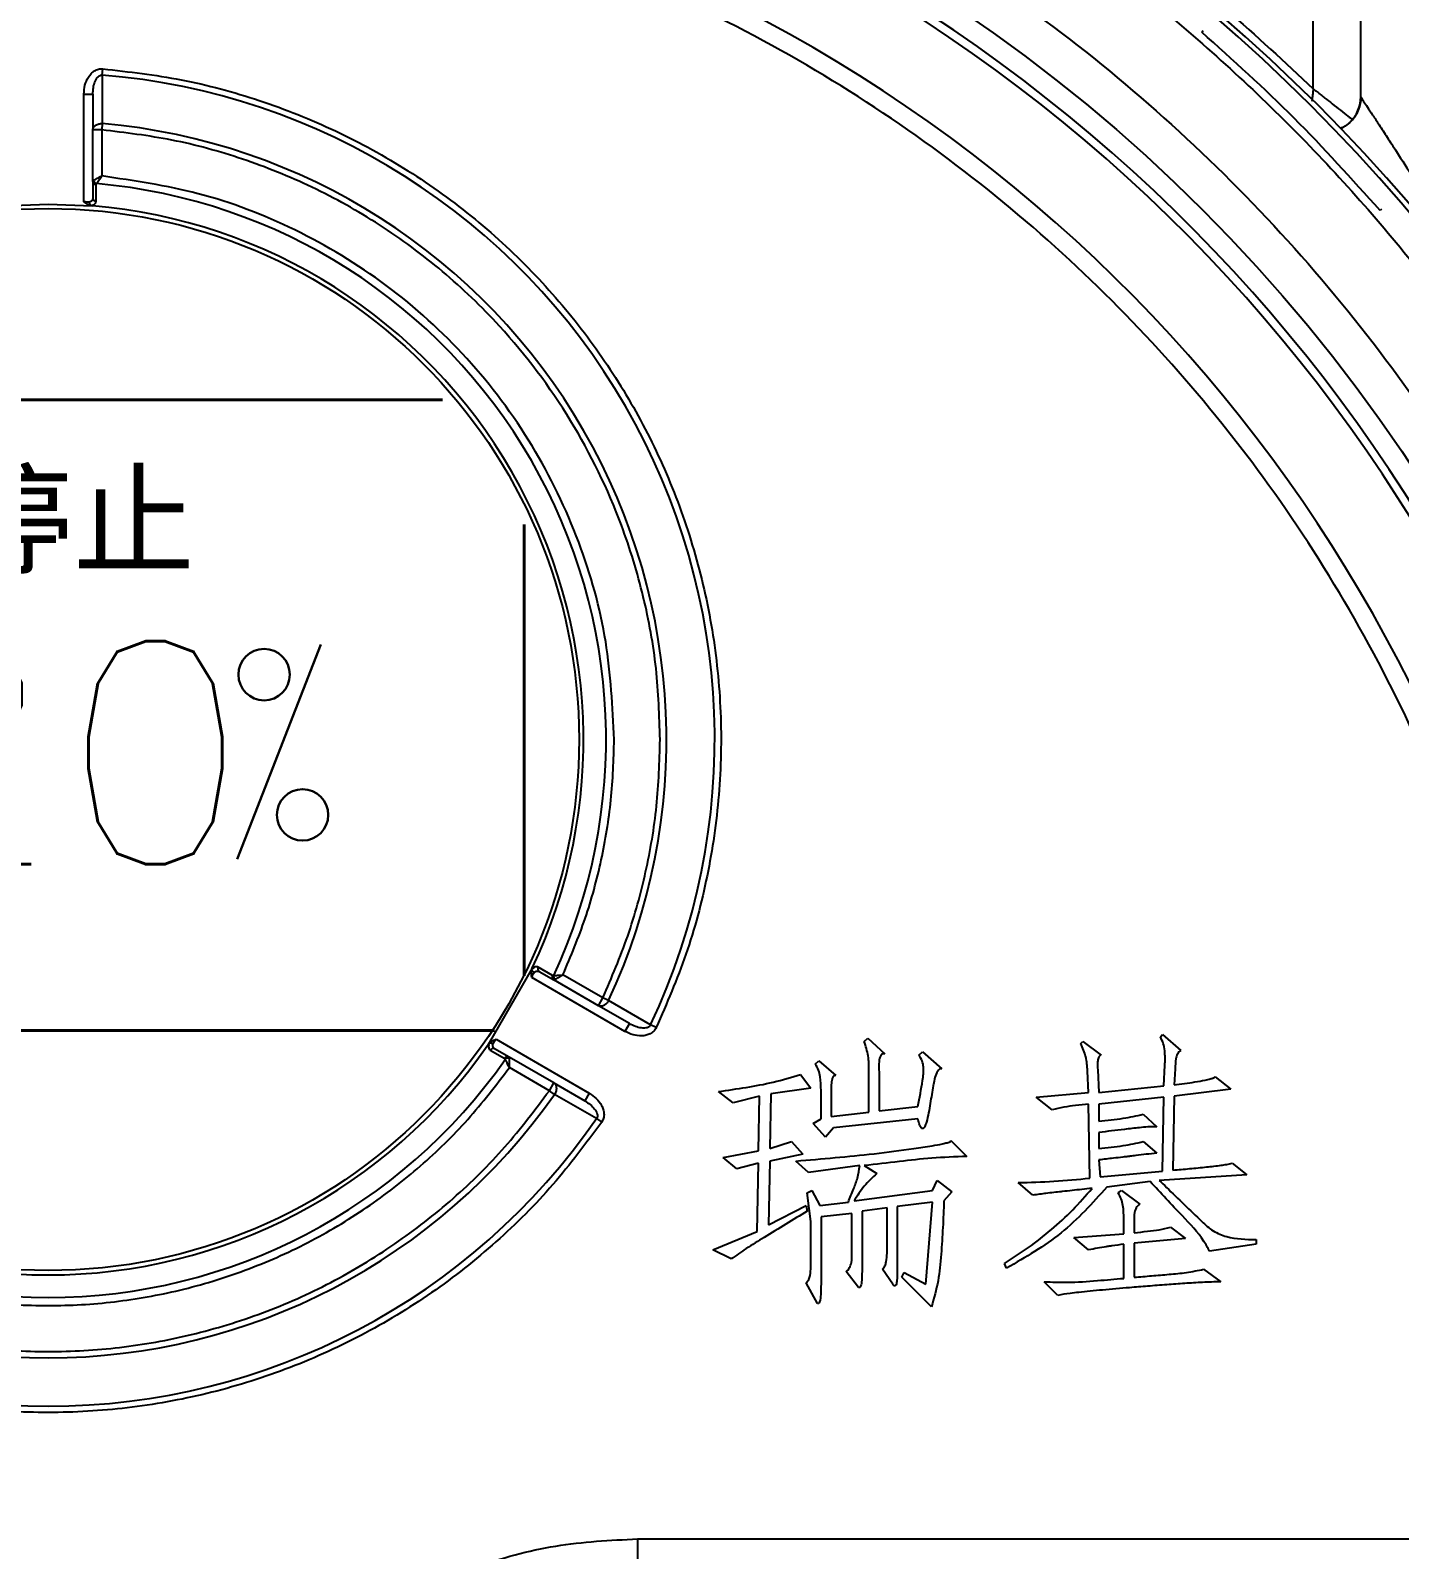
# Model space of a CAD drawing. Header units: millimetres. Extents: x 1846 to 4892, y 508 to 2661.
# Drawn here: x 2641.8 to 2718.5, y 2206.1 to 2291.2 of the extents above; entities that cross this region are included whole.
import ezdxf

# ---------------------------------------------------------------- set-up
doc = ezdxf.new("R2010")
doc.units = ezdxf.units.MM
for name, color, linetype, lineweight in [('AM_5', 3, 'Continuous', 25), ('DIM', 4, 'Continuous', 13), ('标注', 3, 'Continuous', 13), ('粗实线', 7, 'Continuous', 40)]:
    doc.layers.add(name, color=color, linetype=linetype, lineweight=lineweight)
doc.styles.add('01', font='txt.shx')
doc.styles.add('SLDTEXTSTYLE1', font='txt.shx', dxfattribs={"width": 0.7, "bigfont": 'gbcbig.shx'})
doc.dimstyles.new('SLDDIMSTYLE12$0', dxfattribs={"dimtxt": 12, "dimasz": 10, "dimexe": 0, "dimexo": 0.0625, "dimgap": 0.875, "dimtad": 1, "dimdec": 1, "dimlfac": 1.8, "dimrnd": 1e-09, "dimzin": 12, "dimdsep": 46, "dimtxsty": 'SLDTEXTSTYLE1', "dimcen": 0.09, "dimdle": 8.16, "dimclrd": 3, "dimclre": 3, "dimadec": 0, "dimazin": 3, "dimtfac": 1, "dimtdec": 1, "dimtofl": 0, "dimtmove": 0, "dimatfit": 3, "dimfxl": 0, "dimfrac": 2, "dimtolj": 1, "dimlwd": 5, "dimlwe": 5, "dimarcsym": 0})

# ---------------------------------------------------------------- blocks, each defined once
blk = doc.blocks.new('*D64')
at = {"layer": 'AM_5', "color": 3, "lineweight": 5, "transparency": 16777216}
blk.add_line((2751.092, 2432.108), (2356.692, 2432.108), dxfattribs=at)
at = {"layer": 'AM_5', "color": 3, "linetype": 'Continuous', "lineweight": 5, "transparency": 16777216}
for p, q in [((2356.692, 2422.108), (2356.692, 2108.323)), ((2762.767, 2098.323), (2356.692, 2098.323))]:
    blk.add_line(p, q, dxfattribs=at)
at = {"layer": 'AM_5', "color": 3, "transparency": 16777216}
for points in [[(2355.025, 2422.108), (2358.359, 2422.108), (2356.692, 2432.108)], [(2355.025, 2108.323), (2358.359, 2108.323), (2356.692, 2098.323)]]:
    blk.add_solid(points, dxfattribs=at)
at = {"layer": 'Defpoints', "color": 0, "transparency": 16777216}
for p in [(2751.154, 2432.108), (2356.692, 2098.323), (2762.83, 2098.323)]:
    blk.add_point(p, dxfattribs=at)
at = {"layer": 'AM_5', "color": 0, "transparency": 16777216, "insert": (2342.103, 2265.216), "char_height": 12, "attachment_point": 5, "rotation": 90, "style": 'SLDTEXTSTYLE1'}
blk.add_mtext('\\A1;{\\H2.28571x;335}', dxfattribs=at)

msp = doc.modelspace()

# ---------------------------------------------------------------- linework, layer by layer
at = {"color": 7, "linetype": 'Continuous', "lineweight": 25}
for p, q in [((2713.705, 2287.924), (2713.714, 2315.205)), ((2716.368, 2287.479), (2716.368, 2315.309)), ((2707.454, 2291.101), (2707.535, 2291.181)), ((2645.84, 2288.693), (2645.868, 2289.046)), ((2645.84, 2288.693), (2645.842, 2285.976)), ((2644.811, 2281.596), (2644.811, 2287.631)), ((2644.811, 2287.631), (2645.311, 2287.631)), ((2645.311, 2287.631), (2645.311, 2285.624)), ((2716.368, 2287.479), (2716.405, 2287.412)), ((2645.311, 2282.733), (2645.311, 2285.624)), ((2645.811, 2285.624), (2645.311, 2285.624)), ((2645.842, 2285.976), (2645.811, 2285.624)), ((2645.811, 2285.624), (2645.811, 2283.038)), ((2645.311, 2282.733), (2645.311, 2281.797)), ((2645.495, 2281.616), (2645.495, 2282.552)), ((2640.338, 2281.361), (2642.811, 2281.463)), ((2642.811, 2281.463), (2645.284, 2281.361)), ((2717.526, 2281.183), (2717.449, 2281.105)), ((2669.94, 2238.656), (2667.467, 2234.372)), ((2675.134, 2235.11), (2669.908, 2238.128)), ((2671.078, 2238.243), (2670.267, 2238.71)), ((2670.331, 2238.461), (2671.142, 2237.993)), ((2673.646, 2236.547), (2671.142, 2237.993)), ((2673.896, 2236.98), (2671.656, 2238.273)), ((2673.646, 2236.547), (2673.896, 2236.98)), ((2675.384, 2235.543), (2673.646, 2236.547)), ((2674.216, 2236.831), (2673.896, 2236.98)), ((2676.568, 2235.47), (2674.216, 2236.831)), ((2675.384, 2235.543), (2675.134, 2235.11)), ((2676.887, 2235.319), (2676.568, 2235.47)), ((2667.908, 2234.664), (2673.134, 2231.646)), ((2688.546, 2234.547), (2688.737, 2234.738)), ((2688.737, 2234.738), (2689.694, 2233.845)), ((2700.672, 2234.419), (2700.8, 2234.547)), ((2700.8, 2234.547), (2701.821, 2233.781)), ((2705.14, 2234.802), (2705.268, 2234.93)), ((2705.268, 2234.93), (2706.289, 2234.036)), ((2667.583, 2234.062), (2668.393, 2233.593)), ((2668.642, 2233.663), (2667.831, 2234.131)), ((2691.609, 2233.781), (2691.801, 2233.972)), ((2691.801, 2233.972), (2692.886, 2233.015)), ((2671.146, 2232.217), (2668.642, 2233.663)), ((2670.896, 2231.784), (2668.656, 2233.077)), ((2685.801, 2233.27), (2685.993, 2233.462)), ((2685.993, 2233.462), (2686.95, 2232.632)), ((2688.801, 2230.59), (2688.801, 2232.887)), ((2701.119, 2231.675), (2701.055, 2232.887)), ((2701.63, 2232.951), (2701.693, 2231.675)), ((2705.332, 2232.058), (2705.395, 2233.207)), ((2705.97, 2233.015), (2705.906, 2232.121)), ((2670.896, 2231.784), (2671.146, 2232.217)), ((2671.146, 2232.217), (2672.884, 2231.213)), ((2684.971, 2232.696), (2685.546, 2231.93)), ((2689.375, 2232.824), (2689.375, 2230.654)), ((2701.693, 2231.675), (2705.332, 2232.058)), ((2708.204, 2232.568), (2709.097, 2231.866)), ((2671.185, 2231.581), (2670.896, 2231.784)), ((2673.539, 2230.225), (2671.185, 2231.581)), ((2673.134, 2231.646), (2672.884, 2231.213)), ((2681.206, 2231.1), (2680.376, 2231.739)), ((2682.674, 2231.483), (2681.206, 2231.1)), ((2682.61, 2228.42), (2682.674, 2231.483)), ((2683.312, 2231.611), (2683.248, 2228.547)), ((2685.546, 2231.93), (2683.312, 2231.611)), ((2686.12, 2230.207), (2686.12, 2231.802)), ((2686.695, 2231.483), (2686.695, 2230.334)), ((2698.183, 2231.419), (2701.119, 2231.675)), ((2699.077, 2230.717), (2698.183, 2231.419)), ((2705.332, 2231.419), (2701.693, 2231.036)), ((2705.268, 2227.271), (2705.332, 2231.419)), ((2705.906, 2231.483), (2705.842, 2227.335)), ((2709.097, 2231.866), (2705.906, 2231.483)), ((2686.695, 2230.334), (2688.801, 2230.59)), ((2689.375, 2230.654), (2691.545, 2230.909)), ((2701.183, 2226.888), (2701.119, 2231.036)), ((2701.693, 2231.036), (2701.693, 2230.079)), ((2704.183, 2230.462), (2704.949, 2229.76)), ((2673.539, 2230.225), (2673.83, 2230.024)), ((2685.673, 2229.951), (2686.12, 2230.207)), ((2686.376, 2229.186), (2685.673, 2229.951)), ((2686.822, 2229.696), (2686.376, 2229.186)), ((2691.545, 2230.207), (2686.822, 2229.696)), ((2701.693, 2229.441), (2701.693, 2228.547)), ((2683.248, 2228.547), (2684.461, 2228.93)), ((2684.461, 2228.93), (2685.099, 2228.228)), ((2693.396, 2228.994), (2694.29, 2228.101)), ((2704.183, 2228.93), (2704.949, 2228.292)), ((2680.631, 2228.037), (2682.61, 2228.42)), ((2681.397, 2227.398), (2680.631, 2228.037)), ((2683.248, 2227.845), (2683.184, 2224.271)), ((2685.099, 2228.228), (2683.248, 2227.845)), ((2685.418, 2227.207), (2684.716, 2227.845)), ((2701.693, 2227.909), (2701.757, 2226.952)), ((2682.61, 2227.718), (2681.397, 2227.398)), ((2682.546, 2223.888), (2682.61, 2227.718)), ((2688.29, 2227.59), (2685.418, 2227.207)), ((2688.546, 2227.59), (2689.248, 2227.143)), ((2701.757, 2226.952), (2705.268, 2227.271)), ((2709.991, 2227.079), (2705.076, 2226.76)), ((2709.161, 2227.718), (2709.991, 2227.079)), ((2685.354, 2226.058), (2685.61, 2226.186)), ((2685.546, 2224.463), (2685.354, 2226.058)), ((2685.61, 2226.186), (2686.056, 2225.356)), ((2687.971, 2225.611), (2692.375, 2226.186)), ((2692.375, 2226.186), (2692.63, 2226.76)), ((2692.63, 2226.76), (2693.46, 2226.122)), ((2693.46, 2226.122), (2693.013, 2225.611)), ((2697.992, 2225.93), (2697.162, 2226.633)), ((2704.566, 2226.696), (2702.14, 2226.377)), ((2702.779, 2226.058), (2702.97, 2226.186)), ((2702.97, 2226.186), (2703.991, 2225.42)), ((2683.184, 2224.271), (2685.29, 2225.356)), ((2685.29, 2225.356), (2685.354, 2225.037)), ((2686.056, 2225.356), (2687.652, 2225.548)), ((2689.822, 2225.228), (2688.418, 2225.037)), ((2689.822, 2222.675), (2689.822, 2225.228)), ((2692.375, 2225.548), (2690.396, 2225.292)), ((2690.396, 2225.292), (2690.396, 2221.654)), ((2691.992, 2220.952), (2692.375, 2225.548)), ((2685.546, 2221.91), (2685.546, 2224.463)), ((2687.843, 2224.909), (2686.12, 2224.718)), ((2686.12, 2224.718), (2686.12, 2220.952)), ((2687.843, 2222.739), (2687.843, 2224.909)), ((2688.418, 2225.037), (2688.418, 2221.654)), ((2703.098, 2223.76), (2703.098, 2224.59)), ((2703.672, 2224.399), (2703.672, 2223.824)), ((2680.057, 2222.867), (2682.546, 2223.888)), ((2700.289, 2223.569), (2703.098, 2223.76)), ((2701.119, 2222.867), (2700.289, 2223.569)), ((2706.544, 2223.505), (2703.672, 2223.25)), ((2705.714, 2224.143), (2706.544, 2223.505)), ((2681.078, 2222.356), (2680.057, 2222.867)), ((2703.098, 2221.271), (2703.098, 2223.186)), ((2703.672, 2223.25), (2703.672, 2221.335)), ((2710.501, 2223.186), (2707.885, 2222.803)), ((2710.501, 2223.441), (2710.501, 2223.186)), ((2690.141, 2220.952), (2689.567, 2221.782)), ((2696.524, 2221.846), (2696.396, 2222.101)), ((2707.565, 2221.782), (2708.523, 2221.08)), ((2685.929, 2219.867), (2685.29, 2221.016)), ((2688.226, 2220.761), (2687.524, 2221.654)), ((2690.652, 2221.335), (2690.779, 2221.59)), ((2692.311, 2219.676), (2690.652, 2221.335)), ((2690.779, 2221.59), (2691.992, 2220.952)), ((2699.396, 2220.314), (2698.63, 2221.08)), ((2675.836, 2206.673), (2726.527, 2206.673)), ((2675.836, 2206.673), (2675.836, 2204.673))]:
    msp.add_line(p, q, dxfattribs=at)
at = {"color": 7, "linetype": 'Continuous', "lineweight": 25, "flags": 128}
msp.add_lwpolyline([(2715.76, 2286.043), (2715.639, 2285.934), (2715.26, 2285.689)], dxfattribs=at)
at = {"color": 7, "linetype": 'Continuous', "lineweight": 25}
for centre, radius in [((2642.811, 2216.463), 91.48), ((2642.811, 2251.463), 29.75)]:
    msp.add_circle(centre, radius, dxfattribs=at)
for centre, radius, start, end in [((2642.849, 2216.29), 99.998, 10.32572, 79.67183), ((2643.266, 2216.29), 99.998, 10.32572, 79.67183), ((2642.811, 2216.463), 90.341, 353.64897, 186.35103), ((2642.811, 2216.463), 89.875, 353.64897, 186.35103), ((2642.811, 2216.463), 85.319, 353.33017, 186.66983), ((2642.811, 2251.463), 37.354, 334.65071, 85.34929), ((2714.369, 2287.479), 2, 314.08939, 0.00468), ((2642.811, 2251.463), 34.646, 335.01875, 84.98125), ((2645.5, 2282.742), 0.19, 182.68772, 268.51073), ((2645.583, 2282.83), 0.229, 190.10462, 254.91834), ((2642.811, 2251.463), 31.264, 334.97704, 85.02296), ((2642.811, 2251.463), 30, 334.72923, 85.27077), ((2645.5, 2281.806), 0.189, 182.68018, 268.38303), ((2670.433, 2238.62), 0.189, 151.61698, 237.31954), ((2671.244, 2238.152), 0.19, 151.48927, 237.31228), ((2671.362, 2238.18), 0.229, 165.08166, 229.89538), ((2642.811, 2251.463), 30, 214.72923, 325.27077), ((2667.744, 2233.962), 0.189, 62.68018, 148.38303), ((2642.811, 2251.463), 31.264, 214.97704, 325.02296), ((2668.555, 2233.494), 0.19, 62.68772, 148.51073), ((2668.59, 2233.379), 0.229, 70.10462, 134.91834), ((2642.811, 2251.463), 34.646, 215.01875, 324.98125), ((2642.811, 2251.463), 37.354, 214.65071, 325.34929)]:
    msp.add_arc(centre, radius, start, end, dxfattribs=at)
for points in [[(2653.6, 2314.136), (2657.252, 2313.612), (2664.555, 2312.564), (2675.199, 2309.444), (2685.442, 2305.237), (2695.142, 2299.881), (2704.182, 2293.477), (2712.444, 2286.095), (2719.825, 2277.833), (2726.23, 2268.794), (2731.585, 2259.093), (2735.793, 2248.85), (2738.912, 2238.207), (2739.961, 2230.904), (2740.485, 2227.252)], [(2642.811, 2122.722), (2639.743, 2122.809), (2633.608, 2122.983), (2624.494, 2124.386), (2615.556, 2126.612), (2606.88, 2129.719), (2598.551, 2133.658), (2590.648, 2138.395), (2583.247, 2143.884), (2576.42, 2150.072), (2570.232, 2156.899), (2564.743, 2164.3), (2560.006, 2172.203), (2556.067, 2180.532), (2552.963, 2189.208), (2550.724, 2198.145), (2549.372, 2207.26), (2548.92, 2216.463), (2549.372, 2225.666), (2550.724, 2234.78), (2552.963, 2243.718), (2556.067, 2252.393), (2560.006, 2260.723), (2564.743, 2268.626), (2570.232, 2276.027), (2576.42, 2282.854), (2583.247, 2289.042), (2590.648, 2294.53), (2598.551, 2299.268), (2606.88, 2303.206), (2615.556, 2306.314), (2624.494, 2308.539), (2633.608, 2309.942), (2639.743, 2310.116), (2642.811, 2310.203)], [(2642.811, 2310.203), (2645.879, 2310.116), (2652.014, 2309.942), (2661.128, 2308.539), (2670.066, 2306.314), (2678.742, 2303.206), (2687.071, 2299.268), (2694.974, 2294.53), (2702.375, 2289.042), (2709.202, 2282.854), (2715.39, 2276.027), (2720.879, 2268.626), (2725.616, 2260.723), (2729.555, 2252.393), (2732.659, 2243.718), (2734.898, 2234.78), (2736.25, 2225.666), (2736.702, 2216.463), (2736.25, 2207.26), (2734.898, 2198.145), (2732.659, 2189.208), (2729.555, 2180.532), (2725.616, 2172.203), (2720.879, 2164.3), (2715.39, 2156.899), (2709.202, 2150.072), (2702.375, 2143.884), (2694.974, 2138.395), (2687.071, 2133.658), (2678.742, 2129.719), (2670.066, 2126.612), (2661.128, 2124.386), (2652.014, 2122.983), (2645.879, 2122.809), (2642.811, 2122.722)], [(2717.449, 2281.105), (2715.872, 2282.861), (2712.72, 2286.372), (2709.209, 2289.524), (2707.454, 2291.101)], [(2645.125, 2281.564), (2645.078, 2281.569), (2644.982, 2281.58), (2644.868, 2281.591), (2644.811, 2281.596)], [(2669.908, 2238.128), (2669.931, 2238.18), (2669.979, 2238.285), (2670.018, 2238.372), (2670.037, 2238.416)], [(2667.722, 2234.408), (2667.751, 2234.446), (2667.808, 2234.523), (2667.874, 2234.617), (2667.908, 2234.664)]]:
    msp.add_open_spline(points, degree=3, dxfattribs=at)
for points, knots in [([(2663.919, 2314.126), (2665.738, 2313.755), (2670.281, 2312.828), (2677.437, 2310.554), (2685.332, 2307.397), (2692.358, 2303.837), (2698.485, 2300.14), (2703.802, 2296.436), (2708.918, 2292.395), (2712.109, 2289.414), (2713.705, 2287.924)], [0, 0, 0, 0, 0.097589, 0.243722, 0.394103, 0.544483, 0.657403, 0.770324, 0.885162, 1, 1, 1, 1]), ([(2642.811, 2300.749), (2639.906, 2300.662), (2634.047, 2300.487), (2625.297, 2299.059), (2616.643, 2296.755), (2608.238, 2293.508), (2600.227, 2289.386), (2592.743, 2284.462), (2585.898, 2278.84), (2579.733, 2272.594), (2574.246, 2265.746), (2569.457, 2258.294), (2565.435, 2250.289), (2562.272, 2241.853), (2560.022, 2233.128), (2558.74, 2224.265), (2558.337, 2215.408), (2558.844, 2209.568), (2559.095, 2206.673)], [0, 0, 0, 0, 0.061282, 0.123596, 0.186618, 0.25, 0.313382, 0.376404, 0.438718, 0.5, 0.561282, 0.623596, 0.686618, 0.75, 0.813382, 0.876404, 0.938718, 1, 1, 1, 1]), ([(2726.527, 2206.673), (2726.778, 2209.568), (2727.285, 2215.408), (2726.882, 2224.265), (2725.6, 2233.128), (2723.35, 2241.853), (2720.187, 2250.289), (2716.165, 2258.294), (2711.376, 2265.746), (2705.889, 2272.594), (2699.724, 2278.84), (2692.879, 2284.462), (2685.395, 2289.386), (2677.384, 2293.508), (2668.979, 2296.755), (2660.325, 2299.059), (2651.575, 2300.487), (2645.716, 2300.662), (2642.811, 2300.749)], [0, 0, 0, 0, 0.061282, 0.123596, 0.186618, 0.25, 0.313382, 0.376404, 0.438718, 0.5, 0.561282, 0.623596, 0.686618, 0.75, 0.813382, 0.876404, 0.938718, 1, 1, 1, 1]), ([(2644.811, 2287.631), (2644.822, 2287.795), (2644.845, 2288.123), (2645.008, 2288.51), (2645.206, 2288.774), (2645.397, 2288.933), (2645.622, 2289.042), (2645.787, 2289.044), (2645.868, 2289.046)], [0, 0, 0, 0, 0.249814, 0.499195, 0.628988, 0.749489, 0.877373, 1, 1, 1, 1]), ([(2645.868, 2289.046), (2647.338, 2288.876), (2650.311, 2288.532), (2654.69, 2287.34), (2658.963, 2285.642), (2663.025, 2283.406), (2666.782, 2280.692), (2670.154, 2277.562), (2673.079, 2274.099), (2675.542, 2270.36), (2677.548, 2266.358), (2679.085, 2262.093), (2680.11, 2257.608), (2680.582, 2252.997), (2680.487, 2248.362), (2679.822, 2243.812), (2678.663, 2239.423), (2677.475, 2236.677), (2676.887, 2235.319)], [0, 0, 0, 0, 0.060901, 0.123153, 0.186338, 0.25, 0.313662, 0.376847, 0.439099, 0.5, 0.560901, 0.623153, 0.686338, 0.75, 0.813662, 0.876847, 0.939099, 1, 1, 1, 1]), ([(2645.311, 2287.631), (2645.316, 2287.753), (2645.327, 2287.992), (2645.405, 2288.28), (2645.504, 2288.48), (2645.596, 2288.6), (2645.692, 2288.67), (2645.776, 2288.696), (2645.819, 2288.694), (2645.84, 2288.693)], [0, 0, 0, 0, 0.286546, 0.561069, 0.68919, 0.805477, 0.906505, 0.953176, 1, 1, 1, 1]), ([(2713.705, 2287.924), (2713.705, 2287.92), (2713.704, 2287.912), (2713.703, 2287.899), (2713.701, 2287.883), (2713.699, 2287.86), (2713.695, 2287.825), (2713.689, 2287.772), (2713.68, 2287.688), (2713.667, 2287.558), (2713.649, 2287.395), (2713.636, 2287.275), (2713.63, 2287.218)], [0, 0, 0, 0, 0.016063, 0.035086, 0.054272, 0.083957, 0.129901, 0.20106, 0.311455, 0.483359, 0.753451, 1, 1, 1, 1]), ([(2713.705, 2287.924), (2713.708, 2287.921), (2713.715, 2287.916), (2713.725, 2287.908), (2713.738, 2287.898), (2713.755, 2287.884), (2713.783, 2287.862), (2713.825, 2287.829), (2713.891, 2287.777), (2713.994, 2287.696), (2714.156, 2287.568), (2714.423, 2287.358), (2714.95, 2286.944), (2715.52, 2286.495), (2715.829, 2286.256), (2715.913, 2286.191)], [0, 0, 0, 0, 0.003704, 0.008098, 0.012525, 0.019373, 0.029969, 0.046374, 0.071808, 0.111377, 0.173466, 0.273083, 0.443837, 0.849319, 1, 1, 1, 1]), ([(2716.404, 2287.414), (2716.368, 2287.2), (2716.313, 2286.866), (2716.08, 2286.409), (2715.9, 2286.199), (2715.808, 2286.091)], [0, 0, 0, 0, 0.463437, 0.723442, 1, 1, 1, 1]), ([(2716.405, 2287.412), (2716.405, 2287.411), (2716.418, 2287.387), (2716.528, 2287.217), (2716.736, 2286.903), (2717.037, 2286.451), (2717.412, 2285.884), (2717.863, 2285.196), (2718.499, 2284.215), (2719.321, 2282.916), (2720.316, 2281.298), (2720.98, 2280.167), (2721.322, 2279.585)], [0, 0, 0, 0, 0.00168, 0.064972, 0.132739, 0.206508, 0.28571, 0.373768, 0.471273, 0.639644, 0.81418, 1, 1, 1, 1]), ([(2645.311, 2285.624), (2645.314, 2285.652), (2645.318, 2285.701), (2645.353, 2285.77), (2645.4, 2285.83), (2645.47, 2285.886), (2645.554, 2285.93), (2645.678, 2285.97), (2645.777, 2285.974), (2645.842, 2285.976)], [0, 0, 0, 0, 0.146576, 0.250253, 0.383985, 0.500537, 0.638173, 0.763762, 1, 1, 1, 1]), ([(2677.104, 2251.463), (2677.059, 2252.789), (2676.969, 2255.48), (2676.226, 2259.512), (2674.791, 2264.238), (2672.244, 2269.468), (2668.701, 2274.18), (2664.975, 2277.755), (2661.436, 2280.367), (2657.664, 2282.472), (2653.753, 2284.046), (2649.801, 2285.138), (2647.129, 2285.464), (2645.811, 2285.624)], [0, 0, 0, 0, 0.078279, 0.158714, 0.241169, 0.369329, 0.499889, 0.58697, 0.673343, 0.758831, 0.841277, 0.921717, 1, 1, 1, 1]), ([(2715.757, 2286.06), (2715.654, 2285.948), (2715.526, 2285.808), (2715.262, 2285.722), (2715.21, 2285.705)], [0, 0, 0, 0, 0.802342, 1, 1, 1, 1]), ([(2645.358, 2282.79), (2645.345, 2282.782), (2645.318, 2282.764), (2645.313, 2282.744), (2645.311, 2282.733)], [0, 0, 0, 0, 0.455331, 1, 1, 1, 1]), ([(2645.811, 2283.038), (2645.757, 2283.009), (2645.666, 2282.959), (2645.537, 2282.888), (2645.431, 2282.83), (2645.381, 2282.803), (2645.358, 2282.79)], [0, 0, 0, 0, 0.294715, 0.501246, 0.766459, 1, 1, 1, 1]), ([(2645.495, 2282.552), (2645.497, 2282.562), (2645.499, 2282.582), (2645.515, 2282.6), (2645.523, 2282.609)], [0, 0, 0, 0, 0.505052, 1, 1, 1, 1]), ([(2645.811, 2283.038), (2645.777, 2282.987), (2645.719, 2282.901), (2645.637, 2282.779), (2645.57, 2282.678), (2645.538, 2282.631), (2645.523, 2282.609)], [0, 0, 0, 0, 0.29649, 0.501239, 0.766694, 1, 1, 1, 1]), ([(2674.528, 2251.463), (2674.436, 2253.296), (2674.246, 2257.06), (2672.674, 2262.647), (2670.079, 2268.045), (2666.42, 2272.935), (2661.898, 2277.04), (2656.77, 2280.134), (2651.356, 2282.228), (2647.628, 2282.773), (2645.811, 2283.038)], [0, 0, 0, 0, 0.117513, 0.241217, 0.369421, 0.5, 0.630579, 0.758783, 0.882487, 1, 1, 1, 1]), ([(2645.284, 2281.361), (2645.244, 2281.368), (2645.156, 2281.383), (2644.994, 2281.463), (2644.883, 2281.544), (2644.811, 2281.596)], [0, 0, 0, 0, 0.230272, 0.499766, 1, 1, 1, 1]), ([(2645.311, 2281.797), (2645.303, 2281.751), (2645.29, 2281.682), (2645.211, 2281.606), (2645.153, 2281.578), (2645.125, 2281.564)], [0, 0, 0, 0, 0.49907, 0.762814, 1, 1, 1, 1]), ([(2645.215, 2281.377), (2645.204, 2281.386), (2645.181, 2281.403), (2645.153, 2281.448), (2645.133, 2281.503), (2645.128, 2281.544), (2645.125, 2281.564)], [0, 0, 0, 0, 0.235887, 0.4884405, 0.747071, 1, 1, 1, 1]), ([(2645.215, 2281.377), (2645.257, 2281.391), (2645.343, 2281.418), (2645.428, 2281.477), (2645.485, 2281.543), (2645.491, 2281.591), (2645.495, 2281.616)], [0, 0, 0, 0, 0.246649, 0.500433, 0.745582, 1, 1, 1, 1]), ([(2645.284, 2281.361), (2645.27, 2281.362), (2645.25, 2281.364), (2645.227, 2281.371), (2645.219, 2281.375), (2645.215, 2281.377)], [0, 0, 0, 0, 0.552263, 0.782739, 1, 1, 1, 1]), ([(2671.656, 2238.273), (2672.096, 2239.319), (2672.976, 2241.409), (2673.853, 2244.702), (2674.425, 2248.062), (2674.494, 2250.329), (2674.528, 2251.463)], [0, 0, 0, 0, 0.25001, 0.5, 0.75001, 1, 1, 1, 1]), ([(2673.896, 2236.98), (2674.387, 2238.126), (2675.37, 2240.418), (2676.349, 2244.033), (2676.988, 2247.724), (2677.065, 2250.216), (2677.104, 2251.463)], [0, 0, 0, 0, 0.249991, 0.5, 0.749991, 1, 1, 1, 1]), ([(2669.908, 2238.128), (2669.898, 2238.217), (2669.883, 2238.353), (2669.895, 2238.533), (2669.926, 2238.617), (2669.94, 2238.656)], [0, 0, 0, 0, 0.50022, 0.769201, 1, 1, 1, 1]), ([(2670.267, 2238.71), (2670.243, 2238.72), (2670.198, 2238.738), (2670.112, 2238.723), (2670.019, 2238.677), (2669.953, 2238.617), (2669.92, 2238.588)], [0, 0, 0, 0, 0.254366, 0.499564, 0.753303, 1, 1, 1, 1]), ([(2669.92, 2238.588), (2669.92, 2238.592), (2669.92, 2238.601), (2669.926, 2238.624), (2669.934, 2238.643), (2669.94, 2238.656)], [0, 0, 0, 0, 0.217261, 0.447737, 1, 1, 1, 1]), ([(2670.037, 2238.416), (2670.037, 2238.416), (2670.035, 2238.417), (2670.032, 2238.42), (2670.018, 2238.43), (2669.988, 2238.454), (2669.952, 2238.495), (2669.926, 2238.544), (2669.922, 2238.573), (2669.92, 2238.588)], [0, 0, 0, 0, 0.001948, 0.016581, 0.057088, 0.21499, 0.505225, 0.751514, 1, 1, 1, 1]), ([(2670.037, 2238.416), (2670.062, 2238.433), (2670.116, 2238.469), (2670.221, 2238.5), (2670.287, 2238.476), (2670.331, 2238.461)], [0, 0, 0, 0, 0.237187, 0.50093, 1, 1, 1, 1]), ([(2671.141, 2238.239), (2671.129, 2238.236), (2671.105, 2238.231), (2671.087, 2238.239), (2671.078, 2238.243)], [0, 0, 0, 0, 0.494942, 1, 1, 1, 1]), ([(2671.141, 2238.239), (2671.167, 2238.24), (2671.224, 2238.244), (2671.345, 2238.252), (2671.491, 2238.262), (2671.595, 2238.269), (2671.656, 2238.273)], [0, 0, 0, 0, 0.233264, 0.498761, 0.703431, 1, 1, 1, 1]), ([(2671.142, 2237.993), (2671.152, 2237.989), (2671.172, 2237.983), (2671.201, 2237.998), (2671.214, 2238.005)], [0, 0, 0, 0, 0.544669, 1, 1, 1, 1]), ([(2671.656, 2238.273), (2671.604, 2238.241), (2671.515, 2238.187), (2671.389, 2238.111), (2671.286, 2238.048), (2671.237, 2238.019), (2671.214, 2238.005)], [0, 0, 0, 0, 0.294637, 0.501246, 0.766418, 1, 1, 1, 1]), ([(2674.216, 2236.831), (2674.182, 2236.776), (2674.129, 2236.692), (2674.031, 2236.604), (2673.952, 2236.554), (2673.868, 2236.522), (2673.793, 2236.51), (2673.716, 2236.515), (2673.671, 2236.535), (2673.646, 2236.547)], [0, 0, 0, 0, 0.2362575, 0.3618415, 0.4994624, 0.6160623, 0.7497471, 0.8534584, 1, 1, 1, 1]), ([(2676.568, 2235.47), (2676.558, 2235.452), (2676.539, 2235.414), (2676.474, 2235.354), (2676.365, 2235.306), (2676.215, 2235.287), (2675.992, 2235.3), (2675.705, 2235.377), (2675.492, 2235.487), (2675.384, 2235.543)], [0, 0, 0, 0, 0.04691, 0.093633, 0.194711, 0.311017, 0.43912, 0.713502, 1, 1, 1, 1]), ([(2667.467, 2234.372), (2667.493, 2234.403), (2667.55, 2234.472), (2667.7, 2234.572), (2667.826, 2234.628), (2667.908, 2234.664)], [0, 0, 0, 0, 0.230272, 0.499766, 1, 1, 1, 1]), ([(2676.887, 2235.319), (2676.846, 2235.249), (2676.761, 2235.107), (2676.554, 2234.967), (2676.32, 2234.881), (2675.993, 2234.842), (2675.576, 2234.894), (2675.281, 2235.038), (2675.134, 2235.11)], [0, 0, 0, 0, 0.122616, 0.250735, 0.37102, 0.501142, 0.75053, 1, 1, 1, 1]), ([(2688.801, 2232.887), (2688.802, 2233.171), (2688.805, 2233.738), (2688.632, 2234.278), (2688.546, 2234.547)], [0, 0, 0, 0, 0.501356, 1, 1, 1, 1]), ([(2705.395, 2233.207), (2705.402, 2233.48), (2705.413, 2233.893), (2705.328, 2234.44), (2705.202, 2234.683), (2705.14, 2234.802)], [0, 0, 0, 0, 0.500487, 0.756396, 1, 1, 1, 1]), ([(2667.467, 2234.372), (2667.475, 2234.383), (2667.487, 2234.4), (2667.505, 2234.417), (2667.512, 2234.421), (2667.516, 2234.423)], [0, 0, 0, 0, 0.552263, 0.782739, 1, 1, 1, 1]), ([(2667.516, 2234.423), (2667.506, 2234.38), (2667.487, 2234.292), (2667.495, 2234.189), (2667.524, 2234.107), (2667.563, 2234.077), (2667.583, 2234.062)], [0, 0, 0, 0, 0.246649, 0.500433, 0.745582, 1, 1, 1, 1]), ([(2667.722, 2234.408), (2667.701, 2234.417), (2667.664, 2234.432), (2667.608, 2234.441), (2667.557, 2234.44), (2667.529, 2234.429), (2667.516, 2234.423)], [0, 0, 0, 0, 0.284642, 0.500317, 0.748404, 1, 1, 1, 1]), ([(2667.831, 2234.131), (2667.796, 2234.161), (2667.742, 2234.206), (2667.716, 2234.313), (2667.72, 2234.377), (2667.722, 2234.408)], [0, 0, 0, 0, 0.49907, 0.762814, 1, 1, 1, 1]), ([(2689.694, 2233.845), (2689.669, 2233.851), (2689.633, 2233.861), (2689.582, 2233.854), (2689.536, 2233.835), (2689.486, 2233.793), (2689.41, 2233.66), (2689.356, 2233.327), (2689.368, 2233.025), (2689.375, 2232.824)], [0, 0, 0, 0, 0.062894, 0.093186, 0.125519, 0.183459, 0.250862, 0.500262, 1, 1, 1, 1]), ([(2691.545, 2230.909), (2691.641, 2231.39), (2691.786, 2232.112), (2691.906, 2232.974), (2691.803, 2233.464), (2691.674, 2233.675), (2691.609, 2233.781)], [0, 0, 0, 0, 0.500403, 0.750061, 0.875011, 1, 1, 1, 1]), ([(2701.055, 2232.887), (2701.039, 2233.155), (2701.007, 2233.69), (2700.784, 2234.177), (2700.672, 2234.419)], [0, 0, 0, 0, 0.501429, 1, 1, 1, 1]), ([(2701.821, 2233.781), (2701.803, 2233.775), (2701.767, 2233.762), (2701.709, 2233.711), (2701.65, 2233.591), (2701.607, 2233.328), (2701.621, 2233.102), (2701.63, 2232.951)], [0, 0, 0, 0, 0.062738, 0.125106, 0.25016, 0.499952, 1, 1, 1, 1]), ([(2706.289, 2234.036), (2706.248, 2234.012), (2706.166, 2233.965), (2706.07, 2233.799), (2705.98, 2233.484), (2705.974, 2233.203), (2705.97, 2233.015)], [0, 0, 0, 0, 0.124606, 0.249783, 0.499755, 1, 1, 1, 1]), ([(2616.966, 2233.077), (2617.719, 2232.09), (2619.226, 2230.117), (2621.929, 2227.497), (2624.932, 2225.17), (2628.235, 2223.206), (2631.75, 2221.654), (2635.387, 2220.55), (2639.089, 2219.89), (2642.811, 2219.673), (2646.533, 2219.89), (2650.235, 2220.55), (2653.872, 2221.654), (2657.387, 2223.206), (2660.69, 2225.17), (2663.693, 2227.497), (2666.397, 2230.117), (2667.903, 2232.09), (2668.656, 2233.077)], [0, 0, 0, 0, 0.061605, 0.123206, 0.186371, 0.25, 0.313629, 0.376794, 0.438402, 0.5, 0.561607, 0.623206, 0.686371, 0.75, 0.813629, 0.876794, 0.938399, 1, 1, 1, 1]), ([(2668.393, 2233.593), (2668.401, 2233.587), (2668.418, 2233.575), (2668.425, 2233.552), (2668.428, 2233.541)], [0, 0, 0, 0, 0.505052, 1, 1, 1, 1]), ([(2668.656, 2233.077), (2668.629, 2233.132), (2668.583, 2233.225), (2668.519, 2233.358), (2668.465, 2233.466), (2668.44, 2233.517), (2668.428, 2233.541)], [0, 0, 0, 0, 0.2964897, 0.501239, 0.7666941, 1, 1, 1, 1]), ([(2668.668, 2233.594), (2668.667, 2233.609), (2668.665, 2233.641), (2668.65, 2233.655), (2668.642, 2233.663)], [0, 0, 0, 0, 0.455331, 1, 1, 1, 1]), ([(2668.656, 2233.077), (2668.658, 2233.138), (2668.66, 2233.242), (2668.663, 2233.389), (2668.666, 2233.51), (2668.667, 2233.567), (2668.668, 2233.594)], [0, 0, 0, 0, 0.294715, 0.501246, 0.766459, 1, 1, 1, 1]), ([(2686.12, 2231.802), (2686.112, 2232.056), (2686.1, 2232.437), (2685.999, 2232.942), (2685.867, 2233.161), (2685.801, 2233.27)], [0, 0, 0, 0, 0.500501, 0.750743, 1, 1, 1, 1]), ([(2692.886, 2233.015), (2692.863, 2233.016), (2692.83, 2233.017), (2692.787, 2233.004), (2692.729, 2232.97), (2692.522, 2232.713), (2692.464, 2232.369), (2692.354, 2231.758), (2692.242, 2231.055), (2692.113, 2230.282), (2691.965, 2229.835), (2691.907, 2229.724), (2691.878, 2229.691), (2691.851, 2229.672), (2691.825, 2229.663), (2691.804, 2229.662), (2691.783, 2229.667), (2691.76, 2229.684), (2691.686, 2229.768), (2691.615, 2229.95), (2691.569, 2230.121), (2691.545, 2230.207)], [0, 0, 0, 0, 0.015707, 0.023084, 0.031298, 0.062594, 0.249246, 0.264592, 0.499319, 0.749347, 0.813344, 0.828624, 0.83674, 0.844073, 0.851536, 0.855317, 0.859027, 0.866095, 0.875169, 0.937439, 1, 1, 1, 1]), ([(2671.146, 2232.217), (2671.179, 2232.191), (2671.235, 2232.148), (2671.28, 2232.039), (2671.298, 2231.919), (2671.281, 2231.827), (2671.273, 2231.784)], [0, 0, 0, 0, 0.29395, 0.49993, 0.767731, 1, 1, 1, 1]), ([(2680.376, 2231.739), (2680.895, 2231.813), (2681.923, 2231.962), (2683.468, 2232.239), (2684.466, 2232.542), (2684.971, 2232.696)], [0, 0, 0, 0, 0.334798, 0.663306, 1, 1, 1, 1]), ([(2686.95, 2232.632), (2686.934, 2232.633), (2686.908, 2232.633), (2686.869, 2232.627), (2686.836, 2232.607), (2686.78, 2232.549), (2686.72, 2232.381), (2686.675, 2232.014), (2686.687, 2231.696), (2686.695, 2231.483)], [0, 0, 0, 0, 0.03671, 0.062559, 0.092069, 0.125794, 0.250448, 0.500152, 1, 1, 1, 1]), ([(2705.906, 2232.121), (2706.295, 2232.169), (2706.88, 2232.241), (2707.558, 2232.352), (2707.876, 2232.428), (2708.017, 2232.471), (2708.088, 2232.492), (2708.148, 2232.52), (2708.185, 2232.552), (2708.204, 2232.568)], [0, 0, 0, 0, 0.49996, 0.749982, 0.874725, 0.916406, 0.937678, 0.968712, 1, 1, 1, 1]), ([(2614.726, 2231.784), (2615.53, 2230.715), (2617.156, 2228.555), (2620.081, 2225.682), (2623.352, 2223.121), (2626.942, 2220.966), (2630.767, 2219.264), (2634.74, 2218.048), (2638.772, 2217.328), (2642.811, 2217.092), (2646.85, 2217.328), (2650.882, 2218.048), (2654.855, 2219.264), (2658.68, 2220.966), (2662.27, 2223.121), (2665.541, 2225.682), (2668.466, 2228.555), (2670.092, 2230.715), (2670.896, 2231.784)], [0, 0, 0, 0, 0.060923, 0.123178, 0.186353, 0.25, 0.313647, 0.376822, 0.439077, 0.5, 0.560923, 0.623178, 0.686353, 0.75, 0.813647, 0.876822, 0.939077, 1, 1, 1, 1]), ([(2671.273, 2231.784), (2671.262, 2231.748), (2671.242, 2231.678), (2671.204, 2231.613), (2671.185, 2231.581)], [0, 0, 0, 0, 0.5064463, 1, 1, 1, 1]), ([(2672.884, 2231.213), (2672.987, 2231.148), (2673.189, 2231.019), (2673.399, 2230.808), (2673.522, 2230.622), (2673.58, 2230.482), (2673.593, 2230.364), (2673.573, 2230.278), (2673.551, 2230.242), (2673.539, 2230.225)], [0, 0, 0, 0, 0.2865456, 0.5610687, 0.6891901, 0.8054766, 0.906505, 0.9531764, 1, 1, 1, 1]), ([(2673.134, 2231.646), (2673.27, 2231.555), (2673.543, 2231.371), (2673.797, 2231.036), (2673.926, 2230.733), (2673.968, 2230.488), (2673.95, 2230.239), (2673.87, 2230.094), (2673.83, 2230.024)], [0, 0, 0, 0, 0.249814, 0.499195, 0.628988, 0.749489, 0.877373, 1, 1, 1, 1]), ([(2701.119, 2231.036), (2700.876, 2231.008), (2700.411, 2230.955), (2699.724, 2230.877), (2699.292, 2230.77), (2699.077, 2230.717)], [0, 0, 0, 0, 0.355076, 0.678764, 1, 1, 1, 1]), ([(2701.693, 2230.079), (2702.149, 2230.123), (2702.986, 2230.204), (2703.808, 2230.381), (2704.183, 2230.462)], [0, 0, 0, 0, 0.544423, 1, 1, 1, 1]), ([(2673.83, 2230.024), (2672.948, 2228.836), (2671.164, 2226.433), (2667.942, 2223.236), (2664.335, 2220.385), (2660.368, 2217.985), (2656.139, 2216.089), (2651.742, 2214.734), (2647.28, 2213.932), (2642.811, 2213.669), (2638.342, 2213.932), (2633.88, 2214.734), (2629.483, 2216.089), (2625.254, 2217.985), (2621.287, 2220.385), (2617.68, 2223.236), (2614.458, 2226.433), (2612.674, 2228.836), (2611.792, 2230.024)], [0, 0, 0, 0, 0.060901, 0.123153, 0.186338, 0.25, 0.313662, 0.376847, 0.439099, 0.5, 0.560901, 0.623153, 0.686338, 0.75, 0.813662, 0.876847, 0.939099, 1, 1, 1, 1]), ([(2704.949, 2229.76), (2704.778, 2229.76), (2704.45, 2229.76), (2703.842, 2229.7), (2703.164, 2229.626), (2702.406, 2229.534), (2701.93, 2229.472), (2701.693, 2229.441)], [0, 0, 0, 0, 0.1565437, 0.3002265, 0.5598557, 0.7813484, 1, 1, 1, 1]), ([(2684.716, 2227.845), (2686.177, 2227.967), (2688.384, 2228.151), (2690.925, 2228.481), (2692.203, 2228.671), (2692.825, 2228.782), (2693.14, 2228.859), (2693.288, 2228.901), (2693.351, 2228.934), (2693.382, 2228.951), (2693.391, 2228.959), (2693.397, 2228.968), (2693.398, 2228.979), (2693.397, 2228.988), (2693.396, 2228.994)], [0, 0, 0, 0, 0.499866, 0.755184, 0.873269, 0.940653, 0.9703, 0.984189, 0.992842, 0.99431, 0.996215, 0.997059, 0.997763, 1, 1, 1, 1]), ([(2701.693, 2228.547), (2702.149, 2228.591), (2702.986, 2228.672), (2703.808, 2228.849), (2704.183, 2228.93)], [0, 0, 0, 0, 0.5444227, 1, 1, 1, 1]), ([(2694.29, 2228.101), (2693.634, 2228.076), (2692.371, 2228.028), (2690.46, 2227.813), (2689.201, 2227.666), (2688.546, 2227.59)], [0, 0, 0, 0, 0.340904, 0.65699, 1, 1, 1, 1]), ([(2704.949, 2228.292), (2704.551, 2228.244), (2704.05, 2228.183), (2703.52, 2228.119), (2703.379, 2228.102), (2703.339, 2228.097), (2703.233, 2228.084), (2702.957, 2228.053), (2702.414, 2227.991), (2701.965, 2227.94), (2701.693, 2227.909)], [0, 0, 0, 0, 0.366446, 0.462334, 0.488445, 0.496042, 0.5, 0.585842, 0.75, 1, 1, 1, 1]), ([(2687.652, 2225.548), (2687.751, 2225.785), (2687.935, 2226.227), (2688.189, 2226.9), (2688.256, 2227.355), (2688.29, 2227.59)], [0, 0, 0, 0, 0.359332, 0.669185, 1, 1, 1, 1]), ([(2689.248, 2227.143), (2689.003, 2226.916), (2688.512, 2226.46), (2688.152, 2225.895), (2687.971, 2225.611)], [0, 0, 0, 0, 0.498794, 1, 1, 1, 1]), ([(2697.162, 2226.633), (2697.833, 2226.65), (2699.177, 2226.684), (2700.514, 2226.82), (2701.183, 2226.888)], [0, 0, 0, 0, 0.499834, 1, 1, 1, 1]), ([(2705.842, 2227.335), (2706.153, 2227.362), (2706.783, 2227.419), (2707.686, 2227.503), (2708.38, 2227.586), (2708.857, 2227.649), (2709.06, 2227.695), (2709.161, 2227.718)], [0, 0, 0, 0, 0.280025, 0.567993, 0.813979, 0.90683, 1, 1, 1, 1]), ([(2696.396, 2222.101), (2696.852, 2222.394), (2697.764, 2222.98), (2699.043, 2223.986), (2700.249, 2225.081), (2700.957, 2225.903), (2701.311, 2226.313)], [0, 0, 0, 0, 0.250018, 0.50003, 0.750015, 1, 1, 1, 1]), ([(2702.14, 2226.377), (2701.324, 2225.475), (2699.689, 2223.67), (2697.579, 2222.454), (2696.524, 2221.846)], [0, 0, 0, 0, 0.4997261, 1, 1, 1, 1]), ([(2701.311, 2226.313), (2701.119, 2226.293), (2700.566, 2226.234), (2699.995, 2226.171), (2699.325, 2226.098), (2698.772, 2226.036), (2698.237, 2225.964), (2697.992, 2225.93)], [0, 0, 0, 0, 0.17261, 0.500021, 0.515712, 0.777456, 1, 1, 1, 1]), ([(2703.098, 2224.59), (2703.089, 2224.844), (2703.076, 2225.225), (2702.965, 2225.725), (2702.841, 2225.947), (2702.779, 2226.058)], [0, 0, 0, 0, 0.500203, 0.750381, 1, 1, 1, 1]), ([(2707.885, 2222.803), (2707.787, 2222.985), (2707.393, 2223.716), (2706.184, 2224.953), (2705.164, 2226.052), (2704.566, 2226.696)], [0, 0, 0, 0, 0.120499, 0.484583, 1, 1, 1, 1]), ([(2705.076, 2226.76), (2705.212, 2226.629), (2706.007, 2225.861), (2706.989, 2224.901), (2708.068, 2223.892), (2709.113, 2223.473), (2709.945, 2223.454), (2710.501, 2223.441)], [0, 0, 0, 0, 0.085822, 0.500579, 0.625554, 0.749953, 1, 1, 1, 1]), ([(2693.013, 2225.611), (2692.994, 2225.112), (2692.955, 2224.113), (2692.857, 2222.618), (2692.726, 2221.119), (2692.449, 2220.157), (2692.311, 2219.676)], [0, 0, 0, 0, 0.250078, 0.500157, 0.750158, 1, 1, 1, 1]), ([(2703.991, 2225.42), (2703.95, 2225.396), (2703.868, 2225.347), (2703.758, 2225.19), (2703.649, 2224.874), (2703.663, 2224.589), (2703.672, 2224.399)], [0, 0, 0, 0, 0.124964, 0.250406, 0.50003, 1, 1, 1, 1]), ([(2685.354, 2225.037), (2684.951, 2224.794), (2684.143, 2224.307), (2683.002, 2223.605), (2681.967, 2222.973), (2681.36, 2222.552), (2681.078, 2222.356)], [0, 0, 0, 0, 0.279532, 0.560917, 0.796186, 1, 1, 1, 1]), ([(2703.672, 2223.824), (2703.92, 2223.852), (2704.389, 2223.905), (2705.077, 2223.978), (2705.503, 2224.089), (2705.714, 2224.143)], [0, 0, 0, 0, 0.361972, 0.684119, 1, 1, 1, 1]), ([(2687.524, 2221.654), (2687.564, 2221.684), (2687.642, 2221.745), (2687.753, 2221.911), (2687.864, 2222.243), (2687.852, 2222.541), (2687.843, 2222.739)], [0, 0, 0, 0, 0.125102, 0.250487, 0.500275, 1, 1, 1, 1]), ([(2689.567, 2221.782), (2689.616, 2221.845), (2689.715, 2221.97), (2689.804, 2222.28), (2689.815, 2222.517), (2689.822, 2222.675)], [0, 0, 0, 0, 0.2496128, 0.5003947, 1, 1, 1, 1]), ([(2703.098, 2223.186), (2702.869, 2223.154), (2702.574, 2223.112), (2702.243, 2223.064), (2701.81, 2223.001), (2701.447, 2222.931), (2701.119, 2222.867)], [0, 0, 0, 0, 0.344956, 0.446295, 0.500209, 1, 1, 1, 1]), ([(2685.29, 2221.016), (2685.344, 2221.076), (2685.452, 2221.196), (2685.531, 2221.512), (2685.54, 2221.751), (2685.546, 2221.91)], [0, 0, 0, 0, 0.248888, 0.499184, 1, 1, 1, 1]), ([(2703.672, 2221.335), (2703.998, 2221.36), (2704.65, 2221.411), (2705.627, 2221.498), (2706.605, 2221.583), (2707.245, 2221.716), (2707.565, 2221.782)], [0, 0, 0, 0, 0.250114, 0.500226, 0.750332, 1, 1, 1, 1]), ([(2686.12, 2220.952), (2686.117, 2220.757), (2686.111, 2220.426), (2686.089, 2220.068), (2686.024, 2219.91), (2686, 2219.878), (2685.978, 2219.864), (2685.962, 2219.86), (2685.945, 2219.861), (2685.934, 2219.865), (2685.929, 2219.867)], [0, 0, 0, 0, 0.503394, 0.856186, 0.905523, 0.941888, 0.956666, 0.970428, 0.984465, 1, 1, 1, 1]), ([(2688.418, 2221.654), (2688.414, 2221.49), (2688.409, 2221.213), (2688.387, 2220.911), (2688.324, 2220.789), (2688.305, 2220.768), (2688.291, 2220.758), (2688.276, 2220.752), (2688.26, 2220.75), (2688.243, 2220.753), (2688.232, 2220.758), (2688.226, 2220.761)], [0, 0, 0, 0, 0.502708, 0.847693, 0.895837, 0.915403, 0.932716, 0.94869, 0.964469, 0.98124, 1, 1, 1, 1]), ([(2690.396, 2221.654), (2690.393, 2221.489), (2690.388, 2221.241), (2690.357, 2220.976), (2690.31, 2220.883), (2690.29, 2220.864), (2690.272, 2220.856), (2690.257, 2220.853), (2690.242, 2220.854), (2690.215, 2220.864), (2690.179, 2220.898), (2690.155, 2220.933), (2690.141, 2220.952)], [0, 0, 0, 0, 0.499283, 0.748654, 0.782672, 0.812583, 0.827376, 0.841874, 0.856441, 0.872129, 0.928496, 1, 1, 1, 1]), ([(2698.63, 2221.08), (2699.063, 2221.064), (2700.057, 2221.026), (2701.547, 2221.139), (2702.602, 2221.229), (2703.098, 2221.271)], [0, 0, 0, 0, 0.289978, 0.666571, 1, 1, 1, 1]), ([(2708.523, 2221.08), (2708.181, 2221.071), (2707.508, 2221.052), (2706.501, 2220.984), (2705.477, 2220.912), (2704.447, 2220.833), (2703.498, 2220.753), (2702.656, 2220.685), (2701.918, 2220.619), (2701.224, 2220.554), (2700.616, 2220.49), (2700.011, 2220.43), (2699.622, 2220.357), (2699.396, 2220.314)], [0, 0, 0, 0, 0.111912, 0.220379, 0.330349, 0.448033, 0.558645, 0.642186, 0.724488, 0.801194, 0.87048, 0.924666, 1, 1, 1, 1]), ([(2658.754, 2200.422), (2659.976, 2201.354), (2662.441, 2203.234), (2666.7, 2205.174), (2671.204, 2206.441), (2674.3, 2206.596), (2675.836, 2206.673)], [0, 0, 0, 0, 0.248067, 0.5, 0.751933, 1, 1, 1, 1])]:
    msp.add_open_spline(points, degree=3, knots=knots, dxfattribs=at)
at = {"layer": 'DIM', "lineweight": 30}
msp.add_line((2658.089, 2256.785), (2653.402, 2244.758), dxfattribs=at)
for centre in [(2654.907, 2255.097), (2657.067, 2247.24)]:
    msp.add_circle(centre, 1.441, dxfattribs=at)
at = {"layer": '粗实线', "linetype": 'ByBlock'}
for points in [[(2620.202, 2270.497), (2664.906, 2270.497)], [(2669.484, 2263.508), (2669.484, 2238.221)], [(2667.825, 2235.166), (2617.283, 2235.166)]]:
    msp.add_lwpolyline(points, dxfattribs=at)

# ---------------------------------------------------------------- texts
at = {"layer": '标注', "attachment_point": 1, "style": '01'}
for s, insert, char_height, width in [('停止', (2637.382, 2266.258), 5, 36.52107), ('20', (2632.743, 2256.977), 12.5, 59.61248)]:
    msp.add_mtext(s, dxfattribs=dict(at, insert=insert, char_height=char_height, width=width))

# ---------------------------------------------------------------- dimensions: what is measured, and where the dimension line sits
at = {"layer": 'AM_5'}
dim = msp.add_linear_dim(base=(2356.692, 2098.323), p1=(2751.154, 2432.108), p2=(2762.83, 2098.323), angle=90, text='{\\H2.28571x;335}', dimstyle='SLDDIMSTYLE12$0', override={"dimlfac": 1}, dxfattribs=at)
dim.commit()
dim.dimension.update_dxf_attribs({"geometry": '*D64', "text_midpoint": (2342.103, 2265.216)})

doc.saveas('drawing.dxf')
